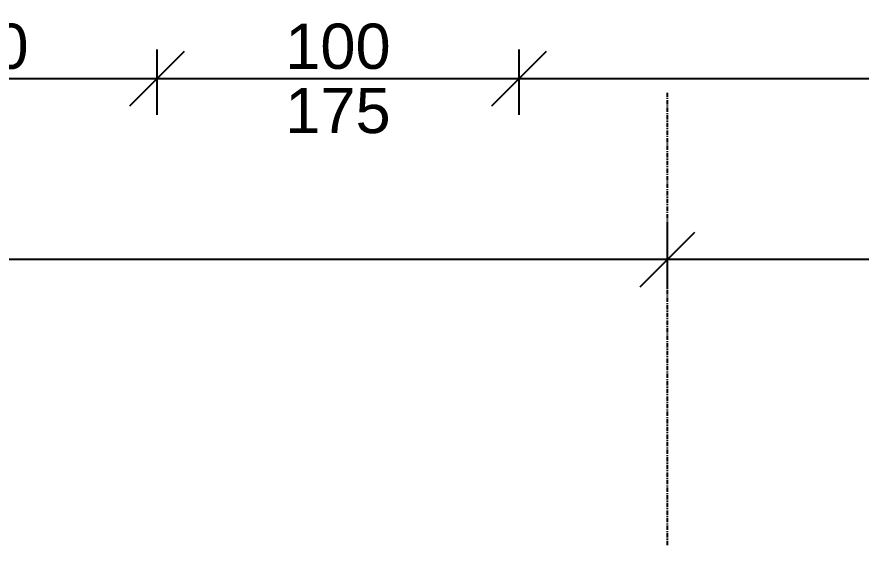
# Model space of a CAD drawing. Extents: x -5566 to 5867, y -120 to 4683.
# Drawn here: x -4567.2 to -4334, y -46.8 to 99.1 of the extents above; entities that cross this region are included whole.
import ezdxf

# ---------------------------------------------------------------- set-up
doc = ezdxf.new("R2010")
doc.units = 0
doc.linetypes.add('GRID_LINE', pattern=[2.1, 1.2, -0.3, 0.3, -0.3])
doc.layers.get('0').update_dxf_attribs({"linetype": 'CONTINUOUS'})
doc.layers.get('DEFPOINTS').update_dxf_attribs({"linetype": 'CONTINUOUS'})
doc.layers.add('A-ANNO-DIMS', color=211, linetype='CONTINUOUS')
doc.layers.add('S-GRID', color=1, linetype='CONTINUOUS')
doc.styles.add('ARIAL', font='arial.ttf', dxfattribs={"height": 12.5})
doc.dimstyles.new('100_200_2_5MM_ARIAL_CM', dxfattribs={"dimscale": 30.48, "dimtxt": 12.753242, "dimasz": 0.492126, "dimexe": 0.328084, "dimexo": 0.0625, "dimgap": 0.082021, "dimtad": 1, "dimdec": 0, "dimzin": 0, "dimtxsty": 'ARIAL', "dimblk1": 'OBLIQUE', "dimblk2": 'OBLIQUE', "dimsah": 1, "dimcen": 0.09, "dimdle": 0.328084, "dimazin": 3, "dimtfac": 1, "dimtdec": 4, "dimtix": 1, "dimtmove": 0, "dimatfit": 3, "dimtvp": 1, "dimtolj": 1, "dimtzin": 0})
doc.dimstyles.new('200_100_2_5MM_ARIAL_CM___O', dxfattribs={"dimscale": 30.48, "dimtxt": 12.753242, "dimasz": 0.492126, "dimexe": 0.328084, "dimexo": 0.0625, "dimgap": 0.082021, "dimtad": 1, "dimdec": 0, "dimzin": 0, "dimtxsty": 'ARIAL', "dimblk1": 'OBLIQUE', "dimblk2": 'OBLIQUE', "dimsah": 1, "dimcen": 0.09, "dimdle": 0.328084, "dimazin": 3, "dimtfac": 1, "dimtdec": 4, "dimtix": 1, "dimtmove": 0, "dimatfit": 3, "dimtvp": 1, "dimtolj": 1, "dimtzin": 0})

# ---------------------------------------------------------------- blocks, each defined once
blk = doc.blocks.new('_OBLIQUE')
at = {"color": 0, "linetype": 'BYBLOCK'}
blk.add_line((-0.5, -0.5), (0.5, 0.5), dxfattribs=at)
blk = doc.blocks.new('DIMBLOCK57-LEVEL__9_00')
at = {"layer": 'A-ANNO-DIMS', "color": 0}
for p, q in [((-4387.5, 23.96), (-4387.5, 42.06)), ((-3787.5, 23.96), (-3787.5, 42.06)), ((-3777.5, 32.06), (-4397.5, 32.06))]:
    blk.add_line(p, q, dxfattribs=at)
at = {"layer": 'DEFPOINTS', "color": 0}
for p in [(-4387.5, 32.06), (-4387.5, 22.06), (-3787.5, 22.06)]:
    blk.add_point(p, dxfattribs=at)
at = {"layer": 'A-ANNO-DIMS', "color": 0, "xscale": 15, "yscale": 15, "zscale": 15, "rotation": 180}
blk.add_blockref('_OBLIQUE', (-4387.5, 32.06), dxfattribs=at)
at = {"layer": 'A-ANNO-DIMS', "color": 0, "xscale": 15, "yscale": 15, "zscale": 15}
blk.add_blockref('_OBLIQUE', (-3787.5, 32.06), dxfattribs=at)
at = {"layer": 'A-ANNO-DIMS', "color": 0, "insert": (-4087.5, 40.94), "char_height": 12.5, "width": 34.6103, "attachment_point": 5, "style": 'ARIAL'}
blk.add_mtext('\\A1;600', dxfattribs=at)
blk = doc.blocks.new('DIMBLOCK58-LEVEL__9_00')
at = {"layer": 'A-ANNO-DIMS', "color": 0}
for p, q in [((-4985, 23.96), (-4985, 42.06)), ((-4387.5, 23.96), (-4387.5, 42.06)), ((-4377.5, 32.06), (-4995, 32.06))]:
    blk.add_line(p, q, dxfattribs=at)
at = {"layer": 'DEFPOINTS', "color": 0}
for p in [(-4985, 32.06), (-4985, 22.06), (-4387.5, 22.06)]:
    blk.add_point(p, dxfattribs=at)
at = {"layer": 'A-ANNO-DIMS', "color": 0, "xscale": 15, "yscale": 15, "zscale": 15, "rotation": 180}
blk.add_blockref('_OBLIQUE', (-4985, 32.06), dxfattribs=at)
at = {"layer": 'A-ANNO-DIMS', "color": 0, "xscale": 15, "yscale": 15, "zscale": 15}
blk.add_blockref('_OBLIQUE', (-4387.5, 32.06), dxfattribs=at)
at = {"layer": 'A-ANNO-DIMS', "color": 0, "insert": (-4686.25, 40.94), "char_height": 12.5, "width": 34.6103, "attachment_point": 5, "style": 'ARIAL'}
blk.add_mtext('\\A1;598', dxfattribs=at)
blk = doc.blocks.new('DIMBLOCK177-LEVEL__9_00')
at = {"layer": 'A-ANNO-DIMS', "color": 0}
for p, q in [((-4428.5, 90.15), (-4428.5, 72.06)), ((-3210, 90.15), (-3210, 72.06)), ((-3200, 82.06), (-4438.5, 82.06))]:
    blk.add_line(p, q, dxfattribs=at)
at = {"layer": 'DEFPOINTS', "color": 0}
for p in [(-4428.5, 92.06), (-3210, 92.06), (-4428.5, 82.06)]:
    blk.add_point(p, dxfattribs=at)
at = {"layer": 'A-ANNO-DIMS', "color": 0, "xscale": 15, "yscale": 15, "zscale": 15, "rotation": 180}
blk.add_blockref('_OBLIQUE', (-4428.5, 82.06), dxfattribs=at)
at = {"layer": 'A-ANNO-DIMS', "color": 0, "xscale": 15, "yscale": 15, "zscale": 15}
blk.add_blockref('_OBLIQUE', (-3210, 82.06), dxfattribs=at)
at = {"layer": 'A-ANNO-DIMS', "color": 0, "insert": (-3819.25, 90.94), "char_height": 12.5, "width": 46.1471, "attachment_point": 5, "style": 'ARIAL'}
blk.add_mtext('\\A1;1219', dxfattribs=at)
blk = doc.blocks.new('DIMBLOCK178-LEVEL__9_00')
at = {"layer": 'A-ANNO-DIMS', "color": 0}
for p, q in [((-4528.5, 90.15), (-4528.5, 72.06)), ((-4428.5, 90.15), (-4428.5, 72.06)), ((-4418.5, 82.06), (-4538.5, 82.06))]:
    blk.add_line(p, q, dxfattribs=at)
at = {"layer": 'DEFPOINTS', "color": 0}
for p in [(-4528.5, 92.06), (-4428.5, 92.06), (-4528.5, 82.06)]:
    blk.add_point(p, dxfattribs=at)
at = {"layer": 'A-ANNO-DIMS', "color": 0, "xscale": 15, "yscale": 15, "zscale": 15, "rotation": 180}
blk.add_blockref('_OBLIQUE', (-4528.5, 82.06), dxfattribs=at)
at = {"layer": 'A-ANNO-DIMS', "color": 0, "xscale": 15, "yscale": 15, "zscale": 15}
blk.add_blockref('_OBLIQUE', (-4428.5, 82.06), dxfattribs=at)
at = {"layer": 'A-ANNO-DIMS', "color": 0, "char_height": 12.5, "width": 34.6103, "attachment_point": 5, "style": 'ARIAL'}
for s, insert in [('\\A1;100', (-4478.5, 90.94)), ('\\A1;175', (-4478.5, 73.18))]:
    blk.add_mtext(s, dxfattribs=dict(at, insert=insert))
blk = doc.blocks.new('DIMBLOCK179-LEVEL__9_00')
at = {"layer": 'A-ANNO-DIMS', "color": 0}
for p, q in [((-4628.5, 90.15), (-4628.5, 72.06)), ((-4528.5, 90.15), (-4528.5, 72.06)), ((-4518.5, 82.06), (-4638.5, 82.06))]:
    blk.add_line(p, q, dxfattribs=at)
at = {"layer": 'DEFPOINTS', "color": 0}
for p in [(-4628.5, 92.06), (-4528.5, 92.06), (-4628.5, 82.06)]:
    blk.add_point(p, dxfattribs=at)
at = {"layer": 'A-ANNO-DIMS', "color": 0, "xscale": 15, "yscale": 15, "zscale": 15, "rotation": 180}
blk.add_blockref('_OBLIQUE', (-4628.5, 82.06), dxfattribs=at)
at = {"layer": 'A-ANNO-DIMS', "color": 0, "xscale": 15, "yscale": 15, "zscale": 15}
blk.add_blockref('_OBLIQUE', (-4528.5, 82.06), dxfattribs=at)
at = {"layer": 'A-ANNO-DIMS', "color": 0, "insert": (-4578.5, 90.94), "char_height": 12.5, "width": 34.6103, "attachment_point": 5, "style": 'ARIAL'}
blk.add_mtext('\\A1;100', dxfattribs=at)

msp = doc.modelspace()

# ---------------------------------------------------------------- linework, layer by layer
at = {"layer": 'S-GRID', "linetype": 'GRID_LINE'}
msp.add_line((-4387.5, -46.83), (-4387.5, 78.17), dxfattribs=at)

# ---------------------------------------------------------------- dimensions: what is measured, and where the dimension line sits
at = {"layer": 'A-ANNO-DIMS'}
for base, p1, p2, dimstyle, override, picture, middle in [((-4628.5, 82.06), (-4528.5, 92.06), (-4628.5, 92.06), '200_100_2_5MM_ARIAL_CM___O', {"dimpost": '<>', "dimfxl": 100}, 'DIMBLOCK179-LEVEL__9_00', (-4578.5, 90.94)), ((-4428.5, 82.05886031), (-3210, 92.05886031), (-4428.5, 92.05886031), '200_100_2_5MM_ARIAL_CM___O', {"dimpost": '<>', "dimfxl": 1218.5}, 'DIMBLOCK177-LEVEL__9_00', (-3819.25, 90.94102266)), ((-4985, 32.05886031), (-4387.5, 22.05886031), (-4985, 22.05886031), '100_200_2_5MM_ARIAL_CM', {"dimpost": '<>', "dimfxl": 597.5}, 'DIMBLOCK58-LEVEL__9_00', (-4686.25, 40.94102266)), ((-4387.5, 32.06), (-3787.5, 22.06), (-4387.5, 22.06), '100_200_2_5MM_ARIAL_CM', {"dimpost": '<>', "dimfxl": 600}, 'DIMBLOCK57-LEVEL__9_00', (-4087.5, 40.94))]:
    dim = msp.add_linear_dim(base=base, p1=p1, p2=p2, dimstyle=dimstyle, override=override, dxfattribs=at)
    dim.commit()
    dim.dimension.update_dxf_attribs({"geometry": picture, "text_midpoint": middle})
dim = msp.add_linear_dim(base=(-4528.5, 82.06), p1=(-4428.5, 92.06), p2=(-4528.5, 92.06), text='<>\\X175', dimstyle='200_100_2_5MM_ARIAL_CM___O', override={"dimpost": '<>', "dimfxl": 100}, dxfattribs=at)
dim.commit()
dim.dimension.update_dxf_attribs({"geometry": 'DIMBLOCK178-LEVEL__9_00', "text_midpoint": (-4478.5, 82.06)})

doc.saveas('drawing.dxf')
